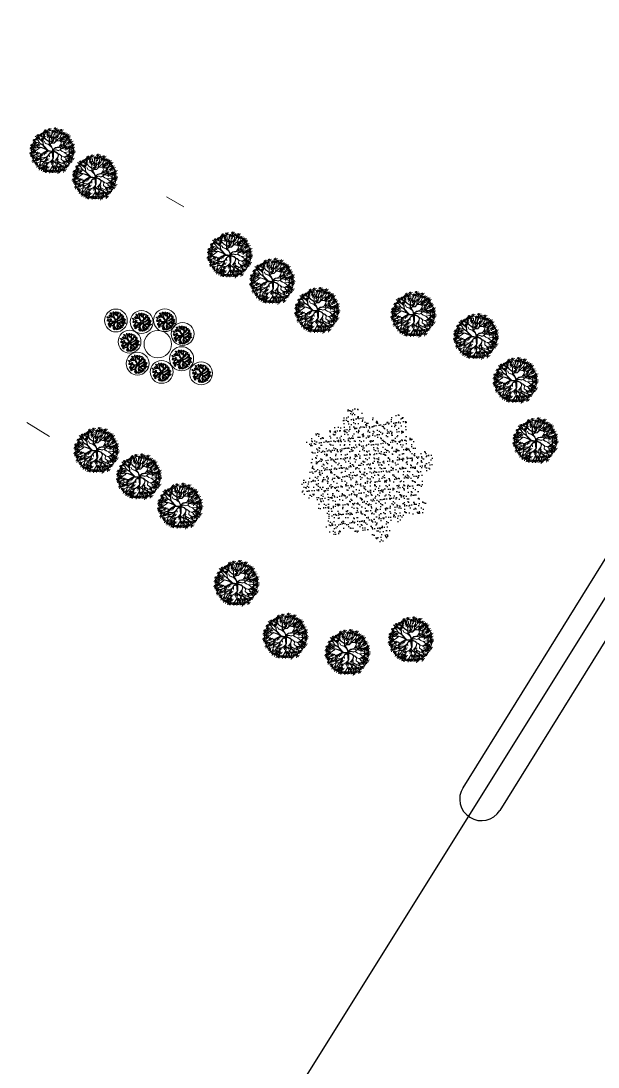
# Model space of a CAD drawing. Header units: metres. Extents: x 324293 to 653279, y 3585589 to 7191434.
# Drawn here: x 334479.02 to 334494.99, y 3600320.99 to 3600349.96 of the extents above; entities that cross this region are included whole.
import ezdxf

# ---------------------------------------------------------------- set-up
doc = ezdxf.new("R2010")
doc.units = ezdxf.units.M
doc.layers.add('andaze', color=1, linetype='Continuous', lineweight=5)
doc.layers.add('tree 1', color=66, linetype='Continuous', lineweight=5)
for name, color, linetype in [('cahman', 80, 'Continuous'), ('HATCH', 8, 'Continuous'), ('masir', 25, 'Continuous'), ('pumpe benzin', 7, 'Continuous'), ('sang gadval', 8, 'Continuous')]:
    doc.layers.add(name, color=color, linetype=linetype)
doc.layers.get('pumpe benzin').off()

# ---------------------------------------------------------------- blocks, each defined once
blk = doc.blocks.new('ugvhd')
at = {"layer": 'tree 1', "color": 92, "linetype": 'ByBlock'}
for p, q in [((3788.282, 582.249), (3788.292, 582.166)), ((3788.439, 582.234), (3788.354, 582.158)), ((3788.4, 582.241), (3788.409, 582.158)), ((3788.553, 582.228), (3788.563, 582.145)), ((3787.944, 582.031), (3787.858, 581.955)), ((3787.872, 582.012), (3787.969, 581.983)), ((3787.904, 582.038), (3787.914, 581.955)), ((3788.03, 582.106), (3787.945, 582.031)), ((3787.958, 582.088), (3788.055, 582.058)), ((3788.05, 582.031), (3787.965, 581.955)), ((3788.023, 581.911), (3787.972, 581.94)), ((3787.979, 582.012), (3788.075, 581.982)), ((3787.991, 582.114), (3788, 582.031)), ((3788.049, 581.979), (3787.995, 582.038)), ((3788.011, 582.038), (3788.02, 581.955)), ((3788.098, 582.107), (3788.013, 582.032)), ((3788.132, 582.022), (3788.021, 582.058)), ((3788.027, 582.089), (3788.123, 582.059)), ((3788.114, 581.966), (3788.029, 581.891)), ((3788.043, 581.948), (3788.139, 581.918)), ((3788.075, 581.914), (3788.049, 581.979)), ((3788.059, 582.115), (3788.068, 582.032)), ((3788.134, 582.027), (3788.07, 582.107)), ((3788.075, 581.974), (3788.085, 581.891)), ((3788.08, 582.107), (3788.132, 582.04)), ((3788.132, 582.04), (3788.091, 582.118)), ((3788.147, 582.033), (3788.098, 582.123)), ((3788.19, 582.158), (3788.105, 582.082)), ((3788.119, 582.14), (3788.215, 582.11)), ((3788.215, 582.062), (3788.13, 581.986)), ((3788.191, 581.999), (3788.134, 582.027)), ((3788.144, 582.044), (3788.24, 582.014)), ((3788.191, 582.004), (3788.147, 582.033)), ((3788.151, 582.165), (3788.16, 582.082)), ((3788.261, 582.217), (3788.176, 582.141)), ((3788.176, 582.069), (3788.185, 581.986)), ((3788.198, 582.082), (3788.183, 582.112)), ((3788.186, 581.981), (3788.204, 582.107)), ((3788.206, 581.935), (3788.186, 581.981)), ((3788.186, 581.981), (3788.206, 581.914)), ((3788.19, 582.198), (3788.286, 582.168)), ((3788.237, 582.001), (3788.191, 582.004)), ((3788.276, 581.994), (3788.191, 581.999)), ((3788.204, 582.107), (3788.196, 582.164)), ((3788.214, 581.821), (3788.206, 581.935)), ((3788.294, 582.057), (3788.209, 581.981)), ((3788.222, 582.224), (3788.231, 582.141)), ((3788.222, 582.038), (3788.319, 582.008)), ((3788.289, 581.999), (3788.237, 582.001)), ((3788.297, 582.056), (3788.24, 582.174)), ((3788.329, 582.195), (3788.243, 582.119)), ((3788.255, 582.064), (3788.264, 581.981)), ((3788.257, 582.176), (3788.354, 582.146)), ((3788.307, 581.88), (3788.271, 581.945)), ((3788.389, 581.904), (3788.276, 581.994)), ((3788.289, 582.202), (3788.299, 582.119)), ((3788.297, 582.136), (3788.289, 582.187)), ((3788.289, 581.999), (3788.299, 582.063)), ((3788.297, 582.187), (3788.302, 582.138)), ((3788.299, 582.063), (3788.297, 582.136)), ((3788.297, 582.007), (3788.299, 581.989)), ((3788.299, 582.043), (3788.307, 582.19)), ((3788.309, 581.976), (3788.299, 582.043)), ((3788.397, 581.906), (3788.309, 581.976)), ((3788.345, 582.102), (3788.317, 582.187)), ((3788.348, 582.105), (3788.359, 582.195)), ((3788.384, 582.027), (3788.348, 582.105)), ((3788.368, 582.216), (3788.464, 582.186)), ((3788.379, 581.922), (3788.387, 582.025)), ((3788.395, 581.911), (3788.384, 582.027)), ((3788.387, 582.027), (3788.436, 582.195)), ((3788.486, 582.071), (3788.401, 581.995)), ((3788.488, 582.165), (3788.402, 582.089)), ((3788.415, 582.052), (3788.511, 582.022)), ((3788.416, 582.146), (3788.513, 582.116)), ((3788.431, 581.806), (3788.474, 581.95)), ((3788.446, 581.782), (3788.48, 581.96)), ((3788.447, 582.078), (3788.456, 581.995)), ((3788.448, 582.172), (3788.458, 582.089)), ((3788.5, 582.1), (3788.467, 582.192)), ((3788.48, 581.96), (3788.506, 581.997)), ((3788.482, 581.953), (3788.539, 581.971)), ((3788.49, 581.968), (3788.542, 581.973)), ((3788.506, 581.997), (3788.5, 582.1)), ((3788.503, 582.102), (3788.542, 582.172)), ((3788.589, 582.133), (3788.504, 582.058)), ((3788.506, 582.012), (3788.57, 582.061)), ((3788.593, 582.221), (3788.507, 582.145)), ((3788.508, 581.997), (3788.57, 582.058)), ((3788.517, 582.115), (3788.614, 582.085)), ((3788.521, 582.202), (3788.618, 582.172)), ((3788.539, 581.971), (3788.624, 582.009)), ((3788.55, 582.141), (3788.559, 582.058)), ((3788.57, 582.058), (3788.611, 582.148)), ((3788.676, 582.186), (3788.591, 582.11)), ((3788.681, 582.116), (3788.596, 582.041)), ((3788.605, 582.167), (3788.702, 582.137)), ((3788.61, 582.098), (3788.706, 582.068)), ((3788.704, 581.966), (3788.619, 581.891)), ((3788.624, 582.009), (3788.753, 582.069)), ((3788.627, 582.012), (3788.631, 582.045)), ((3788.633, 581.948), (3788.73, 581.918)), ((3788.637, 582.193), (3788.647, 582.11)), ((3788.642, 582.124), (3788.651, 582.041)), ((3788.647, 581.927), (3788.673, 581.999)), ((3788.734, 582.073), (3788.649, 581.997)), ((3788.65, 581.922), (3788.737, 581.963)), ((3788.655, 581.937), (3788.735, 581.96)), ((3788.663, 582.054), (3788.759, 582.024)), ((3788.665, 581.974), (3788.675, 581.891)), ((3788.673, 581.999), (3788.693, 582.027)), ((3788.693, 582.027), (3788.704, 582.097)), ((3788.695, 582.08), (3788.704, 581.997)), ((3788.803, 582.117), (3788.718, 582.041)), ((3788.731, 582.099), (3788.828, 582.069)), ((3788.737, 581.963), (3788.802, 582.03)), ((3788.753, 581.87), (3788.802, 581.955)), ((3788.755, 582.066), (3788.851, 582.037)), ((3788.845, 582.033), (3788.76, 581.957)), ((3788.76, 581.989), (3788.807, 582.022)), ((3788.76, 581.983), (3788.812, 582.012)), ((3788.764, 582.124), (3788.773, 582.041)), ((3788.774, 582.015), (3788.871, 581.985)), ((3788.868, 581.989), (3788.782, 581.914)), ((3788.796, 581.971), (3788.893, 581.941)), ((3788.802, 581.955), (3788.843, 581.986)), ((3788.806, 582.041), (3788.816, 581.957)), ((3788.828, 581.997), (3788.838, 581.914)), ((3788.944, 581.948), (3788.859, 581.872)), ((3788.872, 581.929), (3788.969, 581.899)), ((3788.905, 581.955), (3788.914, 581.872)), ((3787.784, 581.725), (3787.698, 581.649)), ((3787.712, 581.707), (3787.809, 581.677)), ((3787.744, 581.732), (3787.754, 581.649)), ((3787.837, 581.897), (3787.751, 581.821)), ((3787.84, 581.81), (3787.755, 581.734)), ((3787.765, 581.878), (3787.862, 581.848)), ((3787.769, 581.791), (3787.865, 581.761)), ((3787.854, 581.676), (3787.769, 581.6)), ((3787.778, 581.626), (3787.787, 581.543)), ((3787.868, 581.727), (3787.782, 581.651)), ((3787.782, 581.657), (3787.879, 581.628)), ((3787.786, 581.628), (3787.936, 581.623)), ((3787.944, 581.623), (3787.789, 581.636)), ((3787.882, 581.697), (3787.791, 581.687)), ((3787.796, 581.708), (3787.893, 581.678)), ((3787.797, 581.904), (3787.807, 581.821)), ((3787.797, 581.697), (3787.848, 581.7)), ((3787.918, 581.692), (3787.799, 581.713)), ((3787.801, 581.817), (3787.81, 581.734)), ((3787.815, 581.683), (3787.824, 581.6)), ((3787.913, 581.736), (3787.817, 581.78)), ((3787.909, 581.852), (3787.824, 581.776)), ((3787.828, 581.734), (3787.838, 581.651)), ((3787.9, 581.814), (3787.838, 581.839)), ((3787.838, 581.833), (3787.934, 581.804)), ((3787.935, 581.914), (3787.849, 581.838)), ((3787.863, 581.895), (3787.96, 581.865)), ((3787.87, 581.859), (3787.879, 581.776)), ((3787.972, 581.862), (3787.871, 581.906)), ((3787.972, 581.865), (3787.882, 581.909)), ((3787.99, 581.865), (3787.889, 581.919)), ((3787.895, 581.921), (3787.905, 581.838)), ((3787.972, 581.814), (3787.9, 581.814)), ((3787.962, 581.7), (3787.913, 581.736)), ((3787.959, 581.7), (3787.918, 581.692)), ((3787.969, 581.811), (3787.931, 581.783)), ((3788.018, 581.745), (3787.932, 581.669)), ((3787.946, 581.727), (3788.043, 581.697)), ((3788.075, 581.667), (3787.951, 581.623)), ((3788.08, 581.667), (3787.954, 581.749)), ((3788.039, 581.746), (3787.959, 581.7)), ((3788.134, 581.862), (3787.972, 581.862)), ((3788.07, 581.757), (3787.972, 581.814)), ((3788.049, 581.754), (3787.972, 581.811)), ((3787.978, 581.752), (3787.988, 581.669)), ((3788.096, 581.856), (3788.01, 581.78)), ((3788.062, 581.659), (3788.021, 581.548)), ((3788.07, 581.911), (3788.023, 581.911)), ((3788.024, 581.837), (3788.121, 581.807)), ((3788.075, 581.656), (3788.026, 581.55)), ((3788.031, 581.703), (3788.091, 581.672)), ((3788.134, 581.736), (3788.039, 581.746)), ((3788.129, 581.744), (3788.049, 581.754)), ((3788.056, 581.863), (3788.066, 581.78)), ((3788.152, 581.744), (3788.067, 581.818)), ((3788.147, 581.739), (3788.07, 581.757)), ((3788.139, 581.865), (3788.075, 581.914)), ((3788.173, 581.685), (3788.075, 581.667)), ((3788.078, 581.659), (3788.168, 581.679)), ((3788.209, 581.789), (3788.123, 581.713)), ((3788.237, 581.8), (3788.134, 581.862)), ((3788.137, 581.77), (3788.234, 581.741)), ((3788.201, 581.739), (3788.142, 581.739)), ((3788.266, 581.77), (3788.145, 581.852)), ((3788.222, 581.749), (3788.147, 581.739)), ((3788.169, 581.796), (3788.179, 581.713)), ((3788.227, 581.749), (3788.173, 581.685)), ((3788.212, 581.746), (3788.173, 581.685)), ((3788.206, 581.914), (3788.204, 581.826)), ((3788.258, 581.77), (3788.222, 581.749)), ((3788.26, 581.759), (3788.227, 581.749)), ((3788.289, 581.767), (3788.237, 581.8)), ((3788.26, 581.759), (3788.291, 581.687)), ((3788.279, 581.741), (3788.266, 581.77)), ((3788.281, 581.777), (3788.304, 581.878)), ((3788.299, 581.677), (3788.281, 581.764)), ((3788.304, 581.685), (3788.289, 581.767)), ((3788.291, 581.775), (3788.307, 581.88)), ((3788.348, 581.599), (3788.297, 581.672)), ((3788.343, 581.617), (3788.299, 581.677)), ((3788.345, 581.628), (3788.304, 581.685)), ((3788.387, 581.597), (3788.345, 581.628)), ((3788.384, 581.597), (3788.438, 581.713)), ((3788.384, 581.597), (3788.449, 581.705)), ((3788.438, 581.713), (3788.389, 581.904)), ((3788.433, 581.788), (3788.397, 581.906)), ((3788.413, 581.628), (3788.454, 581.697)), ((3788.413, 581.605), (3788.464, 581.638)), ((3788.413, 581.597), (3788.413, 581.628)), ((3788.415, 581.594), (3788.454, 581.625)), ((3788.426, 581.584), (3788.485, 581.633)), ((3788.446, 581.777), (3788.433, 581.788)), ((3788.449, 581.705), (3788.436, 581.775)), ((3788.438, 581.79), (3788.454, 581.852)), ((3788.454, 581.705), (3788.446, 581.777)), ((3788.454, 581.733), (3788.57, 581.8)), ((3788.454, 581.625), (3788.49, 581.638)), ((3788.459, 581.718), (3788.552, 581.78)), ((3788.462, 581.705), (3788.575, 581.795)), ((3788.485, 581.633), (3788.511, 581.633)), ((3788.49, 581.638), (3788.57, 581.638)), ((3788.584, 581.787), (3788.499, 581.711)), ((3788.511, 581.633), (3788.575, 581.587)), ((3788.513, 581.768), (3788.61, 581.738)), ((3788.526, 581.625), (3788.58, 581.636)), ((3788.545, 581.794), (3788.555, 581.711)), ((3788.562, 581.638), (3788.642, 581.669)), ((3788.57, 581.8), (3788.621, 581.806)), ((3788.57, 581.638), (3788.622, 581.628)), ((3788.575, 581.795), (3788.642, 581.8)), ((3788.591, 581.638), (3788.645, 581.669)), ((3788.684, 581.842), (3788.598, 581.766)), ((3788.606, 581.806), (3788.637, 581.875)), ((3788.612, 581.824), (3788.709, 581.794)), ((3788.621, 581.806), (3788.631, 581.839)), ((3788.622, 581.628), (3788.748, 581.638)), ((3788.711, 581.641), (3788.626, 581.565)), ((3788.631, 581.839), (3788.65, 581.922)), ((3788.642, 581.8), (3788.681, 581.816)), ((3788.642, 581.669), (3788.699, 581.765)), ((3788.644, 581.849), (3788.654, 581.766)), ((3788.65, 581.669), (3788.745, 581.718)), ((3788.665, 581.628), (3788.72, 581.625)), ((3788.672, 581.649), (3788.681, 581.565)), ((3788.681, 581.816), (3788.753, 581.87)), ((3788.696, 581.767), (3788.727, 581.909)), ((3788.699, 581.765), (3788.771, 581.811)), ((3788.701, 581.783), (3788.774, 581.814)), ((3788.707, 581.633), (3788.745, 581.612)), ((3788.799, 581.787), (3788.713, 581.711)), ((3788.727, 581.768), (3788.824, 581.738)), ((3788.748, 581.638), (3788.81, 581.721)), ((3788.756, 581.641), (3788.851, 581.651)), ((3788.759, 581.794), (3788.769, 581.711)), ((3788.853, 581.894), (3788.768, 581.819)), ((3788.768, 581.646), (3788.815, 581.726)), ((3788.771, 581.9), (3788.868, 581.87)), ((3788.771, 581.811), (3788.836, 581.819)), ((3788.774, 581.811), (3788.817, 581.888)), ((3788.781, 581.876), (3788.878, 581.846)), ((3788.81, 581.721), (3788.9, 581.785)), ((3788.814, 581.902), (3788.823, 581.819)), ((3788.815, 581.721), (3788.975, 581.703)), ((3788.836, 581.819), (3788.897, 581.901)), ((3788.836, 581.819), (3788.91, 581.886)), ((3788.851, 581.651), (3788.887, 581.648)), ((3788.953, 581.713), (3788.868, 581.637)), ((3788.96, 581.842), (3788.875, 581.766)), ((3788.875, 581.626), (3788.884, 581.543)), ((3788.881, 581.695), (3788.978, 581.665)), ((3788.888, 581.824), (3788.985, 581.794)), ((3788.9, 581.785), (3788.957, 581.788)), ((3788.914, 581.72), (3788.923, 581.637)), ((3788.921, 581.849), (3788.93, 581.766)), ((3788.929, 581.764), (3789.026, 581.734)), ((3789.024, 581.683), (3788.939, 581.607)), ((3788.953, 581.665), (3789.049, 581.635)), ((3788.961, 581.79), (3788.971, 581.707)), ((3788.974, 581.626), (3788.983, 581.543)), ((3788.985, 581.69), (3788.994, 581.607)), ((3787.812, 581.524), (3787.727, 581.448)), ((3787.817, 581.619), (3787.732, 581.543)), ((3787.74, 581.506), (3787.837, 581.476)), ((3787.745, 581.6), (3787.842, 581.57)), ((3787.831, 581.459), (3787.745, 581.383)), ((3787.759, 581.44), (3787.856, 581.41)), ((3787.773, 581.531), (3787.782, 581.448)), ((3787.87, 581.456), (3787.785, 581.38)), ((3787.887, 581.556), (3787.791, 581.509)), ((3787.791, 581.466), (3787.801, 581.383)), ((3787.798, 581.438), (3787.895, 581.408)), ((3787.907, 581.481), (3787.807, 581.496)), ((3787.853, 581.434), (3787.81, 581.424)), ((3787.895, 581.377), (3787.81, 581.301)), ((3787.879, 581.434), (3787.815, 581.416)), ((3787.908, 581.563), (3787.822, 581.487)), ((3787.823, 581.358), (3787.92, 581.328)), ((3787.831, 581.463), (3787.84, 581.38)), ((3787.836, 581.545), (3787.933, 581.515)), ((3787.949, 581.424), (3787.838, 581.357)), ((3787.931, 581.44), (3787.84, 581.437)), ((3787.856, 581.384), (3787.865, 581.301)), ((3787.975, 581.365), (3787.859, 581.329)), ((3787.91, 581.334), (3787.859, 581.324)), ((3787.866, 581.313), (3787.91, 581.334)), ((3787.868, 581.57), (3787.878, 581.487)), ((3787.872, 581.303), (3787.967, 581.36)), ((3788, 581.45), (3787.879, 581.434)), ((3787.884, 581.329), (3787.894, 581.246)), ((3787.951, 581.623), (3787.887, 581.556)), ((3787.981, 581.6), (3787.895, 581.524)), ((3787.99, 581.362), (3787.904, 581.286)), ((3787.969, 581.525), (3787.907, 581.481)), ((3787.909, 581.582), (3788.006, 581.552)), ((3787.918, 581.344), (3788.015, 581.314)), ((3788.013, 581.478), (3787.927, 581.402)), ((3788.024, 581.591), (3787.939, 581.515)), ((3787.941, 581.607), (3787.951, 581.524)), ((3787.941, 581.459), (3788.038, 581.429)), ((3788.029, 581.545), (3787.949, 581.424)), ((3787.95, 581.369), (3787.96, 581.286)), ((3787.953, 581.572), (3788.049, 581.542)), ((3788.026, 581.55), (3787.969, 581.525)), ((3787.973, 581.485), (3787.983, 581.402)), ((3788.078, 581.357), (3787.975, 581.365)), ((3787.985, 581.598), (3787.994, 581.515)), ((3788.15, 581.499), (3787.998, 581.517)), ((3788.057, 581.44), (3788, 581.45)), ((3788.06, 581.437), (3788, 581.398)), ((3788.108, 581.42), (3788.023, 581.344)), ((3788.036, 581.402), (3788.133, 581.372)), ((3788.106, 581.494), (3788.057, 581.44)), ((3788.109, 581.334), (3788.065, 581.321)), ((3788.151, 581.33), (3788.065, 581.254)), ((3788.069, 581.427), (3788.078, 581.344)), ((3788.127, 581.396), (3788.078, 581.357)), ((3788.165, 581.501), (3788.08, 581.425)), ((3788.083, 581.354), (3788.127, 581.386)), ((3788.093, 581.482), (3788.19, 581.453)), ((3788.127, 581.386), (3788.101, 581.334)), ((3788.201, 581.504), (3788.106, 581.494)), ((3788.137, 581.393), (3788.109, 581.334)), ((3788.111, 581.337), (3788.121, 581.254)), ((3788.126, 581.508), (3788.135, 581.425)), ((3788.204, 581.427), (3788.127, 581.396)), ((3788.209, 581.422), (3788.137, 581.393)), ((3788.207, 581.501), (3788.145, 581.318)), ((3788.258, 581.576), (3788.189, 581.504)), ((3788.261, 581.574), (3788.201, 581.504)), ((3788.245, 581.432), (3788.204, 581.427)), ((3788.24, 581.416), (3788.209, 581.422)), ((3788.212, 581.504), (3788.274, 581.576)), ((3788.248, 581.354), (3788.235, 581.28)), ((3788.24, 581.432), (3788.248, 581.354)), ((3788.286, 581.471), (3788.245, 581.434)), ((3788.274, 581.455), (3788.245, 581.432)), ((3788.248, 581.344), (3788.25, 581.429)), ((3788.338, 581.607), (3788.258, 581.576)), ((3788.346, 581.597), (3788.261, 581.574)), ((3788.292, 581.465), (3788.274, 581.455)), ((3788.299, 581.538), (3788.286, 581.471)), ((3788.302, 581.525), (3788.292, 581.465)), ((3788.384, 581.597), (3788.302, 581.525)), ((3788.305, 581.535), (3788.356, 581.605)), ((3788.369, 581.599), (3788.305, 581.535)), ((3788.387, 581.597), (3788.343, 581.617)), ((3788.369, 581.579), (3788.351, 581.476)), ((3788.384, 581.597), (3788.354, 581.471)), ((3788.354, 581.471), (3788.369, 581.406)), ((3788.364, 581.403), (3788.359, 581.365)), ((3788.359, 581.365), (3788.372, 581.293)), ((3788.372, 581.396), (3788.361, 581.367)), ((3788.361, 581.367), (3788.379, 581.303)), ((3788.387, 581.553), (3788.364, 581.473)), ((3788.364, 581.473), (3788.374, 581.411)), ((3788.369, 581.406), (3788.4, 581.388)), ((3788.374, 581.411), (3788.41, 581.393)), ((3788.384, 581.597), (3788.4, 581.553)), ((3788.402, 581.612), (3788.397, 581.597)), ((3788.397, 581.597), (3788.407, 581.556)), ((3788.4, 581.553), (3788.539, 581.465)), ((3788.4, 581.388), (3788.498, 581.36)), ((3788.407, 581.556), (3788.413, 581.597)), ((3788.41, 581.393), (3788.485, 581.37)), ((3788.418, 581.589), (3788.567, 581.473)), ((3788.418, 581.576), (3788.534, 581.488)), ((3788.42, 581.55), (3788.418, 581.576)), ((3788.531, 581.478), (3788.42, 581.55)), ((3788.534, 581.488), (3788.433, 581.553)), ((3788.565, 581.388), (3788.47, 581.375)), ((3788.583, 581.402), (3788.497, 581.326)), ((3788.498, 581.37), (3788.552, 581.326)), ((3788.498, 581.36), (3788.549, 581.318)), ((3788.5, 581.37), (3788.565, 581.388)), ((3788.511, 581.383), (3788.608, 581.353)), ((3788.567, 581.473), (3788.531, 581.478)), ((3788.539, 581.465), (3788.588, 581.462)), ((3788.575, 581.473), (3788.601, 581.473)), ((3788.588, 581.462), (3788.621, 581.421)), ((3788.593, 581.326), (3788.603, 581.243)), ((3788.601, 581.473), (3788.655, 581.486)), ((3788.613, 581.458), (3788.631, 581.421)), ((3788.616, 581.458), (3788.668, 581.483)), ((3788.619, 581.419), (3788.624, 581.334)), ((3788.706, 581.471), (3788.621, 581.395)), ((3788.621, 581.421), (3788.737, 581.37)), ((3788.624, 581.334), (3788.673, 581.295)), ((3788.635, 581.334), (3788.627, 581.416)), ((3788.631, 581.421), (3788.735, 581.378)), ((3788.635, 581.453), (3788.731, 581.423)), ((3788.639, 581.623), (3788.736, 581.593)), ((3788.655, 581.486), (3788.753, 581.543)), ((3788.667, 581.478), (3788.676, 581.395)), ((3788.668, 581.483), (3788.75, 581.535)), ((3788.783, 581.351), (3788.697, 581.275)), ((3788.711, 581.332), (3788.808, 581.303)), ((3788.806, 581.581), (3788.721, 581.506)), ((3788.73, 581.367), (3788.812, 581.311)), ((3788.735, 581.563), (3788.831, 581.533)), ((3788.735, 581.378), (3788.861, 581.362)), ((3788.737, 581.37), (3788.869, 581.372)), ((3788.743, 581.358), (3788.753, 581.275)), ((3788.745, 581.612), (3788.823, 581.607)), ((3788.75, 581.535), (3788.82, 581.522)), ((3788.753, 581.543), (3788.812, 581.53)), ((3788.767, 581.589), (3788.776, 581.506)), ((3788.812, 581.53), (3788.943, 581.543)), ((3788.898, 581.512), (3788.813, 581.436)), ((3788.82, 581.522), (3788.925, 581.478)), ((3788.918, 581.47), (3788.822, 581.517)), ((3788.823, 581.607), (3788.982, 581.579)), ((3788.826, 581.494), (3788.923, 581.464)), ((3788.936, 581.553), (3788.828, 581.532)), ((3788.914, 581.619), (3788.829, 581.543)), ((3788.842, 581.6), (3788.939, 581.57)), ((3788.859, 581.519), (3788.868, 581.436)), ((3788.944, 581.386), (3788.859, 581.31)), ((3788.861, 581.362), (3788.902, 581.297)), ((3788.869, 581.372), (3788.957, 581.401)), ((3788.872, 581.367), (3788.969, 581.337)), ((3788.975, 581.557), (3788.89, 581.481)), ((3788.985, 581.479), (3788.9, 581.403)), ((3788.904, 581.538), (3789, 581.508)), ((3788.905, 581.393), (3788.914, 581.31)), ((3788.914, 581.46), (3789.011, 581.43)), ((3788.964, 581.458), (3788.918, 581.47)), ((3788.969, 581.465), (3788.921, 581.476)), ((3788.925, 581.478), (3788.975, 581.476)), ((3789.013, 581.619), (3788.928, 581.543)), ((3788.936, 581.564), (3788.945, 581.481)), ((3788.985, 581.548), (3788.936, 581.553)), ((3788.942, 581.6), (3789.038, 581.57)), ((3788.943, 581.543), (3788.982, 581.53)), ((3788.946, 581.486), (3788.956, 581.403)), ((3788.985, 581.54), (3788.954, 581.545)), ((3789.04, 581.517), (3788.955, 581.441)), ((3789.001, 581.524), (3789.01, 581.441)), ((3787.924, 581.322), (3787.838, 581.246)), ((3787.852, 581.304), (3787.949, 581.274)), ((3787.969, 581.231), (3787.884, 581.156)), ((3787.898, 581.213), (3787.994, 581.183)), ((3787.93, 581.239), (3787.939, 581.156)), ((3788.029, 581.256), (3787.931, 581.21)), ((3788.038, 581.192), (3787.953, 581.116)), ((3787.966, 581.173), (3788.063, 581.144)), ((3788.052, 581.268), (3787.967, 581.192)), ((3787.981, 581.249), (3788.077, 581.219)), ((3787.999, 581.199), (3788.008, 581.116)), ((3788.013, 581.275), (3788.022, 581.192)), ((3788.047, 581.282), (3788.016, 581.13)), ((3788.07, 581.318), (3788.021, 581.12)), ((3788.021, 581.184), (3788.031, 581.101)), ((3788.109, 581.143), (3788.024, 581.067)), ((3788.065, 581.321), (3788.029, 581.256)), ((3788.13, 581.114), (3788.044, 581.039)), ((3788.131, 581.233), (3788.045, 581.157)), ((3788.059, 581.215), (3788.156, 581.185)), ((3788.121, 581.122), (3788.067, 581.089)), ((3788.07, 581.15), (3788.079, 581.067)), ((3788.145, 581.318), (3788.075, 581.239)), ((3788.079, 581.312), (3788.176, 581.282)), ((3788.169, 581.1), (3788.084, 581.024)), ((3788.09, 581.122), (3788.1, 581.039)), ((3788.098, 581.081), (3788.194, 581.052)), ((3788.107, 581.181), (3788.204, 581.151)), ((3788.312, 581.182), (3788.121, 581.122)), ((3788.128, 581.153), (3788.224, 581.123)), ((3788.13, 581.107), (3788.139, 581.024)), ((3788.134, 581.128), (3788.328, 581.197)), ((3788.158, 581.084), (3788.14, 581.058)), ((3788.165, 581.197), (3788.158, 581.084)), ((3788.235, 581.28), (3788.165, 581.197)), ((3788.282, 581.141), (3788.197, 581.065)), ((3788.294, 581.09), (3788.209, 581.015)), ((3788.222, 581.072), (3788.319, 581.042)), ((3788.313, 581.167), (3788.227, 581.091)), ((3788.307, 581.104), (3788.227, 581.017)), ((3788.316, 581.029), (3788.23, 580.953)), ((3788.248, 581.21), (3788.235, 581.115)), ((3788.237, 581.285), (3788.248, 581.21)), ((3788.243, 581.148), (3788.252, 581.065)), ((3788.245, 581.019), (3788.294, 581.084)), ((3788.255, 581.098), (3788.264, 581.015)), ((3788.307, 581.102), (3788.256, 581.014)), ((3788.273, 581.174), (3788.283, 581.091)), ((3788.276, 581.036), (3788.286, 580.953)), ((3788.303, 581.081), (3788.4, 581.052)), ((3788.315, 581.182), (3788.307, 581.104)), ((3788.4, 581.165), (3788.314, 581.089)), ((3788.4, 581.033), (3788.314, 580.957)), ((3788.356, 581.228), (3788.315, 581.182)), ((3788.407, 581.123), (3788.322, 581.047)), ((3788.335, 581.107), (3788.345, 581.024)), ((3788.377, 581.298), (3788.354, 581.233)), ((3788.354, 581.233), (3788.359, 581.169)), ((3788.359, 581.169), (3788.392, 581.115)), ((3788.36, 581.04), (3788.37, 580.957)), ((3788.451, 581.119), (3788.365, 581.043)), ((3788.392, 581.115), (3788.377, 581.055)), ((3788.377, 581.055), (3788.384, 581.001)), ((3788.379, 581.303), (3788.454, 581.267)), ((3788.379, 581.1), (3788.476, 581.07)), ((3788.395, 581.115), (3788.446, 581.006)), ((3788.411, 581.126), (3788.421, 581.043)), ((3788.457, 581.179), (3788.428, 581.117)), ((3788.431, 581.112), (3788.428, 581.004)), ((3788.515, 581.178), (3788.43, 581.102)), ((3788.464, 581.182), (3788.431, 581.112)), ((3788.443, 581.16), (3788.54, 581.13)), ((3788.454, 581.267), (3788.464, 581.182)), ((3788.459, 581.202), (3788.457, 581.179)), ((3788.464, 581.182), (3788.488, 581.122)), ((3788.476, 581.185), (3788.485, 581.102)), ((3788.564, 581.052), (3788.478, 580.976)), ((3788.488, 581.122), (3788.586, 581.04)), ((3788.492, 581.033), (3788.589, 581.003)), ((3788.544, 581.19), (3788.516, 581.058)), ((3788.516, 581.058), (3788.534, 581.019)), ((3788.524, 581.059), (3788.534, 580.976)), ((3788.549, 581.318), (3788.544, 581.19)), ((3788.633, 581.319), (3788.547, 581.243)), ((3788.555, 581.324), (3788.603, 581.246)), ((3788.642, 581.132), (3788.556, 581.056)), ((3788.561, 581.3), (3788.658, 581.27)), ((3788.568, 581.199), (3788.665, 581.169)), ((3788.57, 581.114), (3788.667, 581.084)), ((3788.598, 581.236), (3788.603, 581.156)), ((3788.611, 581.045), (3788.601, 581.151)), ((3788.602, 581.139), (3788.612, 581.056)), ((3788.603, 581.246), (3788.611, 581.169)), ((3788.603, 581.156), (3788.622, 581.048)), ((3788.609, 581.169), (3788.629, 581.048)), ((3788.611, 581.169), (3788.717, 581.107)), ((3788.714, 581.053), (3788.629, 580.977)), ((3788.716, 581.227), (3788.63, 581.151)), ((3788.642, 581.035), (3788.739, 581.005)), ((3788.644, 581.208), (3788.741, 581.178)), ((3788.755, 581.146), (3788.669, 581.07)), ((3788.673, 581.295), (3788.701, 581.205)), ((3788.675, 581.061), (3788.684, 580.977)), ((3788.676, 581.234), (3788.686, 581.151)), ((3788.681, 581.288), (3788.784, 581.259)), ((3788.683, 581.127), (3788.78, 581.098)), ((3788.686, 581.295), (3788.789, 581.262)), ((3788.783, 581.296), (3788.697, 581.22)), ((3788.701, 581.205), (3788.766, 581.156)), ((3788.711, 581.277), (3788.808, 581.248)), ((3788.715, 581.153), (3788.725, 581.07)), ((3788.743, 581.303), (3788.753, 581.22)), ((3788.836, 581.167), (3788.75, 581.091)), ((3788.838, 581.238), (3788.752, 581.162)), ((3788.764, 581.148), (3788.861, 581.119)), ((3788.766, 581.219), (3788.863, 581.19)), ((3788.789, 581.262), (3788.825, 581.207)), ((3788.796, 581.174), (3788.806, 581.091)), ((3788.798, 581.245), (3788.808, 581.162)), ((3788.893, 581.316), (3788.808, 581.24)), ((3788.812, 581.311), (3788.864, 581.244)), ((3788.822, 581.298), (3788.918, 581.268)), ((3788.854, 581.323), (3788.863, 581.24))]:
    blk.add_line(p, q, dxfattribs=at)
at = {"layer": 'tree 1', "color": 92}
blk.add_circle((3788.394, 581.591), 0.6, dxfattribs=at)
blk = doc.blocks.new('THREE2')
at = {"layer": 'HATCH', "color": 55, "linetype": 'Continuous'}
for p, q in [((-281.87561, 91.392825), (-265.37918, 62.19513)), ((-261.63025, 91.392825), (-281.87561, 91.392825)), ((-265.37918, 62.19513), (-242.88452, 62.19513)), ((-246.633605, 78.121035), (-261.63025, 91.392825)), ((-177.120055, 30.61737), (-259.03137, 23.658145)), ((-221.42105, 26.853485), (-255.75485, 58.453675)), ((-233.980255, 22.048495), (-246.63391, 1.145175)), ((-246.63391, 1.145175), (-235.3862, -17.434995)), ((-242.88452, 62.19513), (-246.633605, 78.121035)), ((-186.94946, 39.896545), (-239.37271, 102.52823)), ((-235.3862, -17.434995), (-220.38986, 1.145175)), ((-224.138945, 19.725955), (-233.980255, 22.048495)), ((-180.224305, 74.56955), (-232.81967, 111.80725)), ((-180.396425, 125.724945), (-226.266935, 132.684175)), ((-220.38986, 1.145175), (-224.138945, 19.725955)), ((-216.43753, 77.01126), (-149.38797, 72.490235)), ((-213.16086, 155.88135), (-144.35562, 93.249055)), ((-197.8952, 184.295505), (-212.89154, 171.02356)), ((-212.89154, 171.02356), (-190.39688, 165.714875)), ((-179.149625, 189.60434), (-197.8952, 184.295505)), ((-190.39688, 165.714875), (-171.651155, 168.36914)), ((-134.526215, 28.29773), (-186.94946, 39.896545)), ((-167.901915, 181.641235), (-179.149625, 189.60434)), ((-127.973175, 14.37958), (-177.120055, 30.61737)), ((-171.651155, 168.36914), (-167.901915, 181.641235)), ((-170.56717, 116.44638), (-157.461395, 209.23462)), ((-79.579925, 126.735535), (-153.99643, 206.56311)), ((-149.38797, 72.490235), (-134.526215, 28.29773)), ((-141.65802, 160.406495), (-145.407255, 147.134555)), ((-145.407255, 147.134555), (-134.1597, 128.553775)), ((-144.35562, 93.249055), (-91.93237, -32.01431)), ((-126.66153, 163.060915), (-141.65802, 160.406495)), ((-134.1597, 128.553775), (-130.410615, 131.20819)), ((-130.410615, 131.20819), (-119.16336, 141.82587)), ((-98.485105, -43.61328), (-127.973175, 14.37958)), ((-119.16336, 141.82587), (-126.66153, 163.060915)), ((-86.34506, 203.370055), (-120.170745, 236.897585)), ((-113.518065, 163.14148), (-108.89557, 241.68732)), ((-72.81479, 128.332065), (-93.1102, 256.056365)), ((-69.018705, 252.97684), (-81.67221, 232.07367)), ((-81.67221, 232.07367), (-70.42465, 213.49335)), ((-50.264435, 61.276705), (-79.579925, 126.735535)), ((-13.297425, 206.914825), (-75.55008, 264.907075)), ((-43.499295, 62.873385), (-72.81479, 128.332065)), ((-70.42465, 213.49335), (-55.428315, 232.07367)), ((-59.1774, 250.6543), (-69.018705, 252.97684)), ((-55.428315, 232.07367), (-59.1774, 250.6543)), ((-59.16794, -36.6539), (0, 0)), ((0, 0), (-50.264435, 61.276705)), ((19.641875, 10.187075), (-43.499295, 62.873385)), ((-34.870145, 227.01111), (-13.297425, 288.10486)), ((4.557955, 261.271975), (-15.68756, 261.271975)), ((-15.68756, 261.271975), (0.80887, 232.07413)), ((-10.021055, 160.520935), (-13.297425, 206.914825)), ((22.74338, 72.371825), (-10.021055, 160.520935)), ((0.80887, 232.07413), (23.30368, 232.07413)), ((19.554595, 248.00003), (4.557955, 261.271975)), ((32.572785, 239.390715), (9.637605, 148.92258)), ((9.637605, 148.92258), (26.019745, 114.12659)), ((19.37729, 10.40787), (22.74338, 72.371825)), ((23.30368, 232.07413), (19.554595, 248.00003)), ((26.019745, 114.12659), (29.29642, 139.643555)), ((29.29642, 139.643555), (101.37802, 190.677035)), ((62.060855, 288.10486), (32.572785, 239.390715)), ((88.2724, 155.88135), (39.125825, 116.44638)), ((39.125825, 116.44638), (42.40219, 7.420195)), ((42.40219, 7.420195), (130.86624, 46.85547)), ((45.67856, -6.497955), (140.69565, 32.93732)), ((103.608855, 221.47461), (81.719665, 283.46527)), ((143.275605, 139.17145), (88.2724, 155.88135)), ((91.018525, 171.450655), (105.24002, 188.977815)), ((97.865905, 168.46741), (91.018525, 171.450655)), ((98.286285, 168.36914), (139.52652, 152.44339)), ((101.37802, 190.677035), (107.93106, 281.14502)), ((104.654695, 246.3501), (137.41928, 269.54666)), ((105.24002, 188.977815), (105.766755, 246.03424)), ((128.279265, 240.037385), (113.28293, 226.765445)), ((113.28293, 226.765445), (135.77759, 221.456605)), ((147.02484, 245.34607), (128.279265, 240.037385)), ((130.86624, 46.85547), (225.883485, 135.00412)), ((135.77759, 221.456605), (154.523165, 224.111025)), ((139.52652, 152.44339), (199.512635, 250.65445)), ((140.69565, 32.93732), (163.630675, 39.896545)), ((184.516295, 157.75223), (143.275605, 139.17145)), ((158.272555, 237.382965), (147.02484, 245.34607)), ((154.523165, 224.111025), (158.272555, 237.382965)), ((285.51575, 199.95743), (163.630675, 56.13449)), ((163.630675, 56.13449), (199.671935, 37.576905)), ((163.630675, 39.896545), (252.09503, 5.101015)), ((255.74951, 181.641235), (184.516295, 157.75223)), ((204.668275, 223.779145), (192.014465, 202.875825)), ((192.014465, 202.875825), (203.262025, 184.295655)), ((199.671935, 37.576905), (281.582945, 102.52823)), ((203.262025, 184.295655), (218.25836, 202.875825)), ((214.509585, 221.456605), (204.668275, 223.779145)), ((209.50104, 32.93732), (265.80231, 90.014955)), ((248.81836, 16.69937), (209.50104, 32.93732)), ((218.25836, 202.875825), (214.509585, 221.456605)), ((225.883485, 135.00412), (245.541995, 209.234775)), ((225.883485, 135.00412), (268.477175, 181.39847)), ((327.45331, 49.17511), (248.81836, 16.69937)), ((252.09503, 5.101015), (320.90027, -96.9664)), ((281.582945, 102.52823), (291.41205, 146.602325)), ((281.582945, 102.52823), (320.90027, 79.331665)), ((308.237, 115.28244), (293.24066, 102.0105)), ((293.24066, 102.0105), (315.735475, 96.70166)), ((296.99005, 19.725955), (293.24066, 6.45401)), ((293.24066, 6.45401), (304.48822, -12.12677)), ((311.98639, 22.38037), (296.99005, 19.725955)), ((326.98273, 120.59128), (308.237, 115.28244)), ((308.23761, -9.47235), (319.48456, 1.145175)), ((319.48456, 1.145175), (311.98639, 22.38037)), ((315.735475, 96.70166), (334.4812, 99.35608)), ((338.230285, 112.62802), (326.98273, 120.59128)), ((334.4812, 99.35608), (338.230285, 112.62802)), ((-160.73776, -52.891845), (-262.30774, -22.735745)), ((-239.13559, -83.7944), (-259.3808, -83.7944)), ((-259.3808, -83.7944), (-242.88452, -112.992095)), ((-242.88452, -112.992095), (-220.38986, -112.992095)), ((-224.138945, -97.06619), (-239.13559, -83.7944)), ((-201.217805, -129.44229), (-236.096345, -129.44229)), ((-220.38986, -112.992095), (-224.138945, -97.06619)), ((-203.810425, -40.103605), (-222.990265, -85.367585)), ((-186.94946, -94.64676), (-216.43753, -166.55777)), ((-196.48895, -150.485075), (-209.14261, -171.388395)), ((-209.14261, -171.388395), (-197.894895, -189.968415)), ((-197.894895, -189.968415), (-182.89856, -171.388395)), ((-186.647645, -152.80777), (-196.48895, -150.485075)), ((-187.846985, -95.72708), (-170.56717, -164.237825)), ((-154.185025, -55.21164), (-186.94946, -94.64676)), ((-170.56717, -164.237825), (-186.94946, -199.033355)), ((-75.55008, -233.828885), (-186.94946, -208.31192)), ((-182.89856, -171.388395), (-186.647645, -152.80777)), ((-70.31891, -140.93155), (-168.02643, -237.284085)), ((-98.485105, -45.932465), (-160.73776, -52.891845)), ((-72.0636, -55.21164), (-154.185025, -55.21164)), ((-137.90924, -237.747345), (-152.90558, -251.019135)), ((-152.90558, -251.019135), (-130.41092, -256.327665)), ((-125.051115, -192.342375), (-148.475035, -216.604765)), ((-139.41818, -116.39633), (-127.737275, -110.193635)), ((-133.57773, -135.004425), (-139.41818, -116.39633)), ((-119.163665, -232.438505), (-137.90924, -237.747345)), ((-124.81674, -149.47708), (-133.57773, -135.004425)), ((-130.41092, -256.327665), (-111.66519, -253.673245)), ((-127.737275, -110.193635), (-113.135375, -120.53177)), ((-87.76657, -152.66678), (-126.151735, -192.81387)), ((-113.135375, -135.004425), (-124.81674, -149.47708)), ((-107.915955, -240.40146), (-119.163665, -232.438505)), ((-113.135375, -120.53177), (-113.135375, -135.004425)), ((-111.66519, -253.673245), (-107.915955, -240.40146)), ((-105.038145, -266.304475), (-91.93237, -245.4274)), ((-91.93237, -32.01431), (-59.16794, -36.6539)), ((-91.93237, -245.4274), (22.74338, -189.75418)), ((-76.42563, -135.372465), (-87.76657, -152.66678)), ((-70.42465, -264.290315), (-81.67221, -282.871245)), ((-81.67221, -282.871245), (-70.42465, -301.45157)), ((-65.084535, -55.078885), (-76.42563, -135.372465)), ((9.637605, -187.43454), (-75.55008, -233.828885)), ((-72.0636, -55.078885), (-65.084535, -55.078885)), ((-59.177245, -264.290315), (-70.42465, -261.635895)), ((-70.42465, -301.45157), (-55.42816, -282.871245)), ((-52.871095, -55.078885), (-70.31891, -140.93155)), ((-55.42816, -282.871245), (-59.177245, -264.290315)), ((-52.871095, -55.21164), (-52.6149, -55.21164)), ((-52.6149, -55.21164), (-13.297425, -32.01431)), ((-46.062165, -224.54971), (-26.403505, -301.100005)), ((-38.18222, -245.710295), (-17.93701, -245.710295)), ((-21.68579, -274.90799), (-38.18222, -245.710295)), ((0.808715, -274.90799), (-21.68579, -274.90799)), ((-17.93701, -245.710295), (-2.94037, -258.982085)), ((-13.297425, -32.01431), (19.46701, -22.735745)), ((-2.94037, -258.982085), (0.808715, -274.90799)), ((29.29642, -120.163115), (9.637605, -187.43454)), ((19.46701, -22.735745), (29.29642, -120.163115)), ((24.45175, -5.961455), (21.95175, -5.961455)), ((22.74338, -189.75418), (45.67856, -120.163115)), ((24.45175, -5.961455), (24.45175, -3.461455)), ((24.45175, -5.961455), (26.95175, -5.961455)), ((24.45175, -5.961455), (24.45175, -8.461455)), ((25.55298, -200.58609), (42.049255, -229.784085)), ((45.79834, -200.58609), (25.55298, -200.58609)), ((42.049255, -229.784085), (64.543915, -229.784085)), ((114.106445, -81.369475), (45.67856, -6.497955)), ((45.67856, -25.05554), (98.101655, -83.047635)), ((45.67856, -120.163115), (45.67856, -25.05554)), ((60.794985, -213.858185), (45.79834, -200.58609)), ((64.543915, -229.784085), (60.794985, -213.858185)), ((114.484255, -226.86966), (88.2724, -303.41995)), ((107.190705, -272.58499), (94.53705, -293.48831)), ((94.53705, -293.48831), (105.78476, -312.068635)), ((98.101655, -83.047635), (98.101655, -161.917875)), ((98.101655, -161.917875), (114.484255, -226.86966)), ((105.78476, -312.068635), (120.7811, -293.48831)), ((117.032015, -274.90738), (107.190705, -272.58499)), ((107.93106, -152.6387), (114.4841, -99.28543)), ((143.97217, -192.074125), (107.93106, -152.6387)), ((107.93106, -171.19644), (160.232695, -215.09842)), ((140.6958, -291.821135), (107.93106, -171.19644)), ((216.05408, -103.925325), (114.106445, -81.369475)), ((114.4841, -99.28543), (176.736755, -110.88455)), ((120.7811, -293.48831), (117.032015, -274.90738)), ((193.118895, -261.66519), (143.97217, -192.074125)), ((170.18387, -229.1893), (147.24869, -284.86221)), ((175.51819, -203.24051), (192.014465, -232.438505)), ((195.76355, -203.24051), (175.51819, -203.24051)), ((176.736755, -110.88455), (199.671935, -189.75418)), ((186.57715, -144.723355), (284.85962, -173.516385)), ((203.262025, -57.250365), (188.265685, -70.522305)), ((188.265685, -70.522305), (210.760195, -75.831145)), ((192.014465, -232.438505), (214.50928, -232.4382)), ((210.760195, -216.512605), (195.76355, -203.24051)), ((222.007445, -51.941525), (203.262025, -57.250365)), ((210.760195, -75.831145), (229.50592, -73.176725)), ((214.50928, -232.4382), (210.760195, -216.512605)), ((317.6239, -122.482755), (216.05408, -103.925325)), ((233.25531, -59.904785), (222.007445, -51.941525)), ((229.50592, -73.176725), (233.25531, -59.904785)), ((266.99707, -131.57303), (263.24768, -144.844815)), ((263.24768, -144.844815), (274.49524, -163.425445)), ((281.99341, -128.91861), (266.99707, -131.57303)), ((274.49524, -163.425445), (278.244325, -160.771025)), ((278.244325, -160.771025), (289.49158, -150.153655)), ((289.49158, -150.153655), (281.99341, -128.91861)), ((304.48822, -12.12677), (308.23761, -9.47235)), ((330.732115, -57.250365), (315.73578, -70.522305)), ((315.73578, -70.522305), (338.23059, -75.831145)), ((349.477845, -51.941525), (330.732115, -57.250365)), ((338.23059, -75.831145), (356.976015, -73.176725)), ((360.725405, -59.904785), (349.477845, -51.941525)), ((356.976015, -73.176725), (360.725405, -59.904785))]:
    blk.add_line(p, q, dxfattribs=at)

msp = doc.modelspace()

# ---------------------------------------------------------------- hatches: boundary and pattern name
at = {"layer": 'cahman'}
h = msp.add_hatch(dxfattribs=at)
h.set_pattern_fill('AR-SAND', color=4, scale=0.1, angle=0.44987, style=0)
h.set_pattern_definition([(37.949870306, (28321.6412, -2541.61822), (-0.0078120137886, 0.1926269774475), [0, -0.152, 0, -0.17, 0, -0.1625]), (7.949870306, (28321.6412, -2541.61822), (0.174756368512, 0.283595471869), [0, -0.082, 0, -0.137, 0, -0.0525]), (327.949870306, (28321.51821, -2541.61918), (0.31140014368, 0.003010999173), [0, -0.05, 0, -0.18, 0, -0.235]), (317.949870306, (28321.5182, -2541.61918), (0.299914275171, 0.090125152696), [0, -0.025, 0, -0.118, 0, -0.135])])
h.paths.add_polyline_path([(334489.13155, 3600338.82056), (334489.25247, 3600339.01575), (334489.476, 3600339.06827), (334489.67119, 3600338.94735), (334489.7237, 3600338.72383), (334489.60279, 3600338.52864), (334489.89535, 3600338.34739), (334489.97407, 3600338.01236), (334490.19759, 3600338.06488), (334490.39278, 3600337.94396), (334490.4453, 3600337.72044), (334490.32438, 3600337.52525), (334490.10086, 3600337.47273), (334490.17958, 3600337.13769), (334489.99833, 3600336.84513), (334490.19353, 3600336.72421), (334490.24604, 3600336.50069), (334490.12512, 3600336.3055), (334489.9016, 3600336.25298), (334489.70641, 3600336.3739), (334489.52517, 3600336.08133), (334489.19013, 3600336.00261), (334489.24265, 3600335.77909), (334489.12173, 3600335.5839), (334488.89821, 3600335.53138), (334488.70302, 3600335.6523), (334488.6505, 3600335.87582), (334488.31547, 3600335.79711), (334488.0229, 3600335.97835), (334487.90198, 3600335.78316), (334487.67846, 3600335.73064), (334487.48327, 3600335.85156), (334487.43075, 3600336.07508), (334487.55167, 3600336.27027), (334487.2591, 3600336.45151), (334487.18039, 3600336.78655), (334486.95686, 3600336.73403), (334486.76167, 3600336.85495), (334486.70916, 3600337.07847), (334486.83007, 3600337.27366), (334487.0536, 3600337.32618), (334486.97488, 3600337.66121), (334487.15612, 3600337.95378), (334486.96093, 3600338.0747), (334486.90841, 3600338.29822), (334487.02933, 3600338.49341), (334487.25286, 3600338.54593), (334487.44805, 3600338.42501), (334487.62929, 3600338.71758), (334487.96432, 3600338.7963), (334487.9118, 3600339.01982), (334488.03272, 3600339.21501), (334488.25625, 3600339.26753), (334488.45144, 3600339.14661), (334488.50395, 3600338.92308), (334488.83899, 3600339.0018)])

# ---------------------------------------------------------------- linework, layer by layer
at = {"layer": 'andaze'}
for p, q in [((334483.04274, 3600345.09028, 1317.15806), (334483.52421, 3600344.81116, 1317.21341)), ((334479.18182, 3600338.83943, 1317.14574), (334479.80664, 3600338.45293, 1317.14265))]:
    msp.add_line(p, q, dxfattribs=at)
at = {"layer": 'andaze', "extrusion": (0.000384592, 0.000482498, 1)}
for centre, radius in [((334480.60458, 3600339.91114, 4504.86172), 0.31657), ((334481.3166, 3600339.87158, 4504.84797), 0.31657), ((334481.96088, 3600339.91849, 4504.84797), 0.31657), ((334482.4517, 3600339.53879, 4504.84797), 0.31657), ((334480.98278, 3600339.32368, 4504.84797), 0.31657), ((334481.76396, 3600339.25659, 4504.84797), 0.37943), ((334481.20512, 3600338.71801, 4504.84797), 0.31657), ((334482.42383, 3600338.85219, 4504.84797), 0.33323), ((334481.87093, 3600338.48805, 4504.84797), 0.31657), ((334482.96476, 3600338.44902, 4504.86172), 0.31657)]:
    msp.add_circle(centre, radius, dxfattribs=at)
at = {"layer": 'masir'}
for p, q in [((334502.65744, 3600347.10293, 1313.78865), (334491.25084, 3600328.72493, 1313.25213)), ((334503.69273, 3600346.49547, 1313.78895), (334492.27096, 3600328.09298, 1313.25213))]:
    msp.add_line(p, q, dxfattribs=at)
msp.add_arc((334491.76324, 3600328.41273, 1313.25217), 0.6, 147.797852, 327.797852, dxfattribs=at)
at = {"layer": 'sang gadval', "elevation": 1310.35913, "flags": 128}
msp.add_lwpolyline([(334565.5762, 3600451.121), (334519.9537, 3600373.635), (334477.9677, 3600306.445), (334470.1534, 3600299.706), (334469.92534, 3600299.80841)], dxfattribs=at)

# ---------------------------------------------------------------- block references
at = {"layer": 'cahman', "lineweight": 40, "extrusion": (0.000384589, 0.0004825, 1), "xscale": -0.9659750927401528, "yscale": 0.9659750929107941, "zscale": 0.9659750930138936, "rotation": 58.22240189210668}
for p in [(336884.12299, 3603160.30469, 3183.07939), (336885.30061, 3603159.57517, 3183.07939), (336889.03269, 3603157.42064, 3182.97257), (336890.21031, 3603156.69112, 3182.97257), (336891.45479, 3603155.88439, 3182.97243), (336894.11817, 3603155.77505, 3179.05735), (336895.85247, 3603155.16414, 3179.0579), (336896.94953, 3603153.94841, 3179.05764), (336897.49752, 3603152.27891, 3179.05697), (336884.83436, 3603151.37016, 4504.85232), (336886.01199, 3603150.64064, 4504.85232), (336887.14894, 3603149.82703, 4504.85246), (336889.22429, 3603148.32726, 3179.05179), (336890.57601, 3603146.86059, 3179.05171), (336894.04944, 3603146.76464, 3179.05298), (336892.29633, 3603146.41454, 3179.05219)]:
    msp.add_blockref('ugvhd', p, dxfattribs=at)
at = {"layer": 'pumpe benzin', "color": 1, "extrusion": (-0.000384589, -0.0004825, -1)}
for p, xscale, yscale, zscale, rotation in [((-334480.63981, 3600339.89626, -4504.86773), 0.0008302646501115024, 0.0008302646501115024, -0.000830264575376, 31.77760910069867), ((-334481.35183, 3600339.85671, -4504.85399), 0.0008302646501115024, 0.0008302646501115024, -0.000830264575376, 31.77760910069867), ((-334482.00918, 3600339.88857, -4504.85399), 0.0008302646501115024, 0.0008302646501115024, -0.000830264575376, 31.77760910069867), ((-334482.47266, 3600339.5006, -4504.85399), 0.0008302646501115024, 0.0008302646501115024, -0.000830264575376, 31.77760910069867), ((-334481.01529, 3600339.29655, -4504.85399), 0.0008302646501115024, 0.0008302646501115024, -0.000830264575376, 31.77760910069867), ((-334481.23763, 3600338.69088, -4504.85399), 0.0008302646501115024, 0.0008302646501115024, -0.000830264575376, 31.77760910069867), ((-334482.45556, 3600338.82298, -4504.85399), 0.0008739625936541019, 0.0008739625936541019, -0.0008739627108832, 31.77759060737056), ((-334481.89981, 3600338.47155, -4504.85399), 0.0008302646501115024, 0.0008302646501115024, -0.000830264575376, 31.77760910069867), ((-334482.99999, 3600338.43416, -4504.86773), 0.0008302646501115024, 0.0008302646501115024, -0.000830264575376, 31.77760910069867)]:
    msp.add_blockref('THREE2', p, dxfattribs=dict(at, xscale=xscale, yscale=yscale, zscale=zscale, rotation=rotation))

doc.saveas('drawing.dxf')
